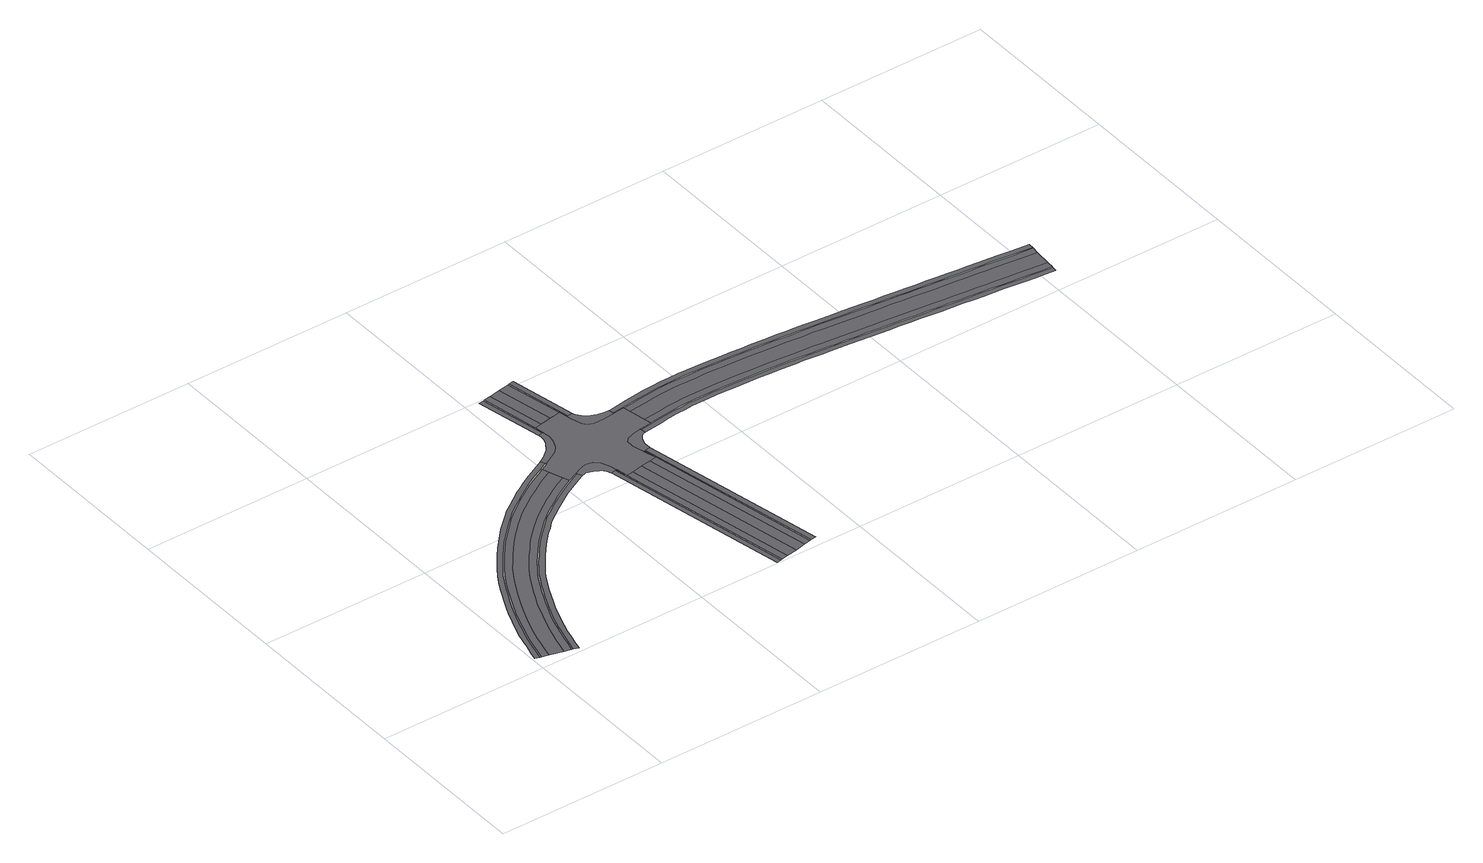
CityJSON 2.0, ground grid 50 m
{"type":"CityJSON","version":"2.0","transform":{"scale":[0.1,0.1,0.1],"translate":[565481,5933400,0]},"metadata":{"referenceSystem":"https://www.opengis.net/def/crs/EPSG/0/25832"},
"CityObjects":{
"road1":{"type":"Road","attributes":{"class":"transportation","function":"road","name":"Cremon","_createdBy":"webcityeditor","_createdAt":"2026-07-18T00:00:00.000Z","_source":"osm","_osmWayIds":["22649619"],"_osm2streetsLaneCount":5,"_highwayType":"residential","_osmTags":{"highway":"residential","name":"Cremon","layer":"0"},"_verticalProfile":{"placement":"surface","source":"osm_tags","elevationM":0,"osmLayer":0},"_updatedAt":"2026-09-07T06:32:32.722Z","_roadGeometryMode":"generated","_roadLayout":{"id":"hh-road-r00-c00-osm2streets-road-155","name":"Cremon","source":"osm","sourceOsmWayId":"22649619","vertical":{"placement":"surface","source":"osm_tags","elevationM":0,"osmLayer":0},"userVerified":false,"sections":[{"id":"hh-road-r00-c00-osm2streets-road-155-section-1","maxspeedKmh":30,"offsetM":0.56}]},"_junctionBaseSurfaces":[{"id":"hh-road-r00-c00-osm2streets-road-155-surface-0","roadId":"hh-road-r00-c00-osm2streets-road-155","sectionId":"hh-road-r00-c00-osm2streets-road-155-section-1","bandId":"osm2streets-sidewalk-802-0","surfaceIndex":0,"surfaceType":"TrafficArea","function":"sidewalk","vertical":{"placement":"surface","source":"osm_tags","elevationM":0,"osmLayer":0},"geometryMode":"generated","attributes":{"function":"sidewalk","transportationUsage":"sidewalk","widthMeters":1.5,"trafficDirection":"backward","surfaceMaterial":"asphalt","maxspeed":30,"source":"osm","roadName":"Cremon","sourceType":"Sidewalk","osm2streetsRoadId":"155","elevationRangeM":0}},{"id":"hh-road-r00-c00-osm2streets-road-155-surface-1","roadId":"hh-road-r00-c00-osm2streets-road-155","sectionId":"hh-road-r00-c00-osm2streets-road-155-section-1","bandId":"osm2streets-median-803-0","surfaceIndex":1,"surfaceType":"AuxiliaryTrafficArea","function":"median","vertical":{"placement":"surface","source":"osm_tags","elevationM":0,"osmLayer":0},"geometryMode":"generated","attributes":{"function":"median","transportationUsage":"median","widthMeters":0.4,"trafficDirection":"forward","surfaceMaterial":"asphalt","maxspeed":30,"source":"osm","roadName":"Cremon","sourceType":"Buffer(Curb)","osm2streetsRoadId":"155","elevationRangeM":0}},{"id":"hh-road-r00-c00-osm2streets-road-155-surface-2","roadId":"hh-road-r00-c00-osm2streets-road-155","sectionId":"hh-road-r00-c00-osm2streets-road-155-section-1","bandId":"observed-parking-left","surfaceIndex":2,"surfaceType":"TrafficArea","function":"parking_lane","vertical":{"placement":"surface","source":"osm_tags","elevationM":0,"osmLayer":0},"geometryMode":"generated","attributes":{"function":"parking_lane","transportationUsage":"parking","widthMeters":2.1,"trafficDirection":"none","surfaceMaterial":"asphalt","maxspeed":30,"source":"osm","roadName":"Cremon","osm2streetsRoadId":"155","elevationRangeM":0}},{"id":"hh-road-r00-c00-osm2streets-road-155-surface-3","roadId":"hh-road-r00-c00-osm2streets-road-155","sectionId":"hh-road-r00-c00-osm2streets-road-155-section-1","bandId":"osm2streets-car_lane-804-0","surfaceIndex":3,"surfaceType":"TrafficArea","function":"driving_lane","vertical":{"placement":"surface","source":"osm_tags","elevationM":0,"osmLayer":0},"geometryMode":"generated","attributes":{"function":"driving_lane","transportationUsage":"car_lane","widthMeters":4.1,"trafficDirection":"forward","surfaceMaterial":"asphalt","maxspeed":30,"source":"osm","roadName":"Cremon","sourceType":"Driving","osm2streetsRoadId":"155","elevationRangeM":0}},{"id":"hh-road-r00-c00-osm2streets-road-155-surface-4","roadId":"hh-road-r00-c00-osm2streets-road-155","sectionId":"hh-road-r00-c00-osm2streets-road-155-section-1","bandId":"observed-parking-right","surfaceIndex":4,"surfaceType":"TrafficArea","function":"parking_lane","vertical":{"placement":"surface","source":"osm_tags","elevationM":0,"osmLayer":0},"geometryMode":"generated","attributes":{"function":"parking_lane","transportationUsage":"parking","widthMeters":2.1,"trafficDirection":"none","surfaceMaterial":"asphalt","maxspeed":30,"source":"osm","roadName":"Cremon","osm2streetsRoadId":"155","elevationRangeM":0}},{"id":"hh-road-r00-c00-osm2streets-road-155-surface-5","roadId":"hh-road-r00-c00-osm2streets-road-155","sectionId":"hh-road-r00-c00-osm2streets-road-155-section-1","bandId":"osm2streets-median-805-0","surfaceIndex":5,"surfaceType":"AuxiliaryTrafficArea","function":"median","vertical":{"placement":"surface","source":"osm_tags","elevationM":0,"osmLayer":0},"geometryMode":"generated","attributes":{"function":"median","transportationUsage":"median","widthMeters":0.4,"trafficDirection":"forward","surfaceMaterial":"asphalt","maxspeed":30,"source":"osm","roadName":"Cremon","sourceType":"Buffer(Curb)","osm2streetsRoadId":"155","elevationRangeM":0}},{"id":"hh-road-r00-c00-osm2streets-road-155-surface-6","roadId":"hh-road-r00-c00-osm2streets-road-155","sectionId":"hh-road-r00-c00-osm2streets-road-155-section-1","bandId":"osm2streets-sidewalk-806-0","surfaceIndex":6,"surfaceType":"TrafficArea","function":"sidewalk","vertical":{"placement":"surface","source":"osm_tags","elevationM":0,"osmLayer":0},"geometryMode":"generated","attributes":{"function":"sidewalk","transportationUsage":"sidewalk","widthMeters":1.5,"trafficDirection":"forward","surfaceMaterial":"asphalt","maxspeed":30,"source":"osm","roadName":"Cremon","sourceType":"Sidewalk","osm2streetsRoadId":"155","elevationRangeM":0}}],"_referenceReview":{"method":"Visible kerb-to-kerb estimate at the traced mouth; parking allocation illustrative. Source lane count and direction retained; verify on site.","widthM":8.3,"parkingBandM":2.1,"offsetM":0.56}},"geometry":[{"type":"MultiSurface","lod":"2","boundaries":[[[0,1,2,3,4,5,6,7,8,9,10,11,12,13,14,15,16,17,18,19,20,21,22,23,24,25,26,27,28,29,30,31,32,33,34,35,36,37,38,39,40,41,42,43,44,45,46,47,48,49,50,51,52,53,54,55,56,57,58,59,60,61,62,63,64,65]],[[66,0,65,64,63,62,61,60,59,58,57,56,55,54,53,52,51,50,49,48,47,46,45,44,43,42,41,40,39,38,37,36,35,34,67,68,69,70,71,72,73,74,75,76,77,78,79,80,81,82,83,84,85,86,87,88,89,90,91,92,93,94,95,96,97]],[[98,66,97,96,95,94,93,92,91,90,89,88,87,86,85,84,83,82,81,80,79,78,77,76,75,74,73,72,71,70,69,68,99,100,101,102,103,104,105,106,107,108,109,110,111,112,113,114,115,116,117,118,119,120,121,122,123,124,125,126,127,128,129]],[[130,98,129,128,127,126,125,124,123,122,121,120,119,118,117,116,115,114,113,112,111,110,109,108,107,106,105,104,103,102,101,100,99,131,132,133,134,135,136,137,138,139,140,141,142,143,144,145,146,147,148,149,150,151,152,153,154,155,156,157,158,159,160,161]],[[162,130,161,160,159,158,157,156,155,154,153,152,151,150,149,148,147,146,145,144,143,142,141,140,139,138,137,136,135,134,133,132,131,163,164,165,166,167,168,169,170,171,172,173,174,175,176,177,178,179,180,181,182,183,184,185,186,187,188,189,190,191,192,193]],[[194,162,193,192,191,190,189,188,187,186,185,184,183,182,181,180,179,178,177,176,175,174,173,172,171,170,169,168,167,166,165,164,163,195,196,197,198,199,200,201,202,203,204,205,206,207,208,209,210,211,212,213,214,215,216,217,218,219,220,221,222,223,224,225,226,227]],[[228,194,227,226,225,224,223,222,221,220,219,218,217,216,215,214,213,212,211,210,209,208,207,206,205,204,203,202,201,200,199,198,197,196,229,230,231,232,233,234,235,236,237,238,239,240,241,242,243,244,245,246,247,248,249,250,251,252,253,254,255,256,257,258,259,260]]],"semantics":{"surfaces":[{"type":"TrafficArea","function":"sidewalk","usage":"sidewalk","transportationUsage":"sidewalk","widthMeters":1.5,"sourceType":"Sidewalk","trafficDirection":"backward","allowedModes":["pedestrian"],"surfaceMaterial":"asphalt","maxspeed":30,"verticalPlacement":"surface","roadElevation":0},{"type":"AuxiliaryTrafficArea","function":"median","usage":"median","transportationUsage":"median","widthMeters":0.4,"sourceType":"Buffer(Curb)","trafficDirection":"forward","surfaceMaterial":"asphalt","maxspeed":30,"verticalPlacement":"surface","roadElevation":0},{"type":"TrafficArea","function":"parking_lane","usage":"parking","transportationUsage":"parking","widthMeters":2.1,"trafficDirection":"none","allowedModes":["car"],"surfaceMaterial":"asphalt","maxspeed":30,"verticalPlacement":"surface","roadElevation":0},{"type":"TrafficArea","function":"driving_lane","usage":"car_lane","transportationUsage":"car_lane","widthMeters":4.1,"sourceType":"Driving","trafficDirection":"forward","allowedModes":["car"],"surfaceMaterial":"asphalt","maxspeed":30,"verticalPlacement":"surface","roadElevation":0},{"type":"TrafficArea","function":"sidewalk","usage":"sidewalk","transportationUsage":"sidewalk","widthMeters":1.5,"sourceType":"Sidewalk","trafficDirection":"forward","allowedModes":["pedestrian"],"surfaceMaterial":"asphalt","maxspeed":30,"verticalPlacement":"surface","roadElevation":0}],"values":[0,1,2,3,2,1,4]}}]},
"road2":{"type":"Road","attributes":{"class":"transportation","function":"road","name":"Mattentwiete","_createdBy":"webcityeditor","_createdAt":"2026-07-18T00:00:00.000Z","_source":"osm","_osmWayIds":["59802115"],"_osm2streetsLaneCount":6,"_highwayType":"residential","_osmTags":{"highway":"residential","name":"Mattentwiete","layer":"0"},"_verticalProfile":{"placement":"surface","source":"osm_tags","elevationM":0,"osmLayer":0},"_updatedAt":"2026-09-07T06:32:32.721Z","_roadGeometryMode":"generated","_roadLayout":{"id":"hh-road-r00-c00-osm2streets-road-588","name":"Mattentwiete","source":"osm","sourceOsmWayId":"59802115","vertical":{"placement":"surface","source":"osm_tags","elevationM":0,"osmLayer":0},"userVerified":false,"sections":[{"id":"hh-road-r00-c00-osm2streets-road-588-section-1","maxspeedKmh":50,"offsetM":1.63}]},"_junctionBaseSurfaces":[{"id":"hh-road-r00-c00-osm2streets-road-588-surface-0","roadId":"hh-road-r00-c00-osm2streets-road-588","sectionId":"hh-road-r00-c00-osm2streets-road-588-section-1","bandId":"osm2streets-sidewalk-2465-0","surfaceIndex":0,"surfaceType":"TrafficArea","function":"sidewalk","vertical":{"placement":"surface","source":"osm_tags","elevationM":0,"osmLayer":0},"geometryMode":"generated","attributes":{"function":"sidewalk","transportationUsage":"sidewalk","widthMeters":1.5,"trafficDirection":"backward","surfaceMaterial":"asphalt","maxspeed":50,"source":"osm","roadName":"Mattentwiete","sourceType":"Sidewalk","osm2streetsRoadId":"588","elevationRangeM":0}},{"id":"hh-road-r00-c00-osm2streets-road-588-surface-1","roadId":"hh-road-r00-c00-osm2streets-road-588","sectionId":"hh-road-r00-c00-osm2streets-road-588-section-1","bandId":"osm2streets-median-2466-0","surfaceIndex":1,"surfaceType":"AuxiliaryTrafficArea","function":"median","vertical":{"placement":"surface","source":"osm_tags","elevationM":0,"osmLayer":0},"geometryMode":"generated","attributes":{"function":"median","transportationUsage":"median","widthMeters":0.4,"trafficDirection":"backward","surfaceMaterial":"asphalt","maxspeed":50,"source":"osm","roadName":"Mattentwiete","sourceType":"Buffer(Curb)","osm2streetsRoadId":"588","elevationRangeM":0}},{"id":"hh-road-r00-c00-osm2streets-road-588-surface-2","roadId":"hh-road-r00-c00-osm2streets-road-588","sectionId":"hh-road-r00-c00-osm2streets-road-588-section-1","bandId":"observed-parking-left","surfaceIndex":2,"surfaceType":"TrafficArea","function":"parking_lane","vertical":{"placement":"surface","source":"osm_tags","elevationM":0,"osmLayer":0},"geometryMode":"generated","attributes":{"function":"parking_lane","transportationUsage":"parking","widthMeters":2.1,"trafficDirection":"none","surfaceMaterial":"asphalt","maxspeed":50,"source":"osm","roadName":"Mattentwiete","osm2streetsRoadId":"588","elevationRangeM":0}},{"id":"hh-road-r00-c00-osm2streets-road-588-surface-3","roadId":"hh-road-r00-c00-osm2streets-road-588","sectionId":"hh-road-r00-c00-osm2streets-road-588-section-1","bandId":"osm2streets-car_lane-2467-0","surfaceIndex":3,"surfaceType":"TrafficArea","function":"driving_lane","vertical":{"placement":"surface","source":"osm_tags","elevationM":0,"osmLayer":0},"geometryMode":"generated","attributes":{"function":"driving_lane","transportationUsage":"car_lane","widthMeters":3.22,"trafficDirection":"backward","surfaceMaterial":"asphalt","maxspeed":50,"source":"osm","roadName":"Mattentwiete","sourceType":"Driving","osm2streetsRoadId":"588","elevationRangeM":0}},{"id":"hh-road-r00-c00-osm2streets-road-588-surface-4","roadId":"hh-road-r00-c00-osm2streets-road-588","sectionId":"hh-road-r00-c00-osm2streets-road-588-section-1","bandId":"osm2streets-car_lane-2468-0","surfaceIndex":4,"surfaceType":"TrafficArea","function":"driving_lane","vertical":{"placement":"surface","source":"osm_tags","elevationM":0,"osmLayer":0},"geometryMode":"generated","attributes":{"function":"driving_lane","transportationUsage":"car_lane","widthMeters":3.22,"trafficDirection":"forward","surfaceMaterial":"asphalt","maxspeed":50,"source":"osm","roadName":"Mattentwiete","sourceType":"Driving","osm2streetsRoadId":"588","elevationRangeM":0}},{"id":"hh-road-r00-c00-osm2streets-road-588-surface-5","roadId":"hh-road-r00-c00-osm2streets-road-588","sectionId":"hh-road-r00-c00-osm2streets-road-588-section-1","bandId":"observed-parking-right","surfaceIndex":5,"surfaceType":"TrafficArea","function":"parking_lane","vertical":{"placement":"surface","source":"osm_tags","elevationM":0,"osmLayer":0},"geometryMode":"generated","attributes":{"function":"parking_lane","transportationUsage":"parking","widthMeters":2.1,"trafficDirection":"none","surfaceMaterial":"asphalt","maxspeed":50,"source":"osm","roadName":"Mattentwiete","osm2streetsRoadId":"588","elevationRangeM":0}},{"id":"hh-road-r00-c00-osm2streets-road-588-surface-6","roadId":"hh-road-r00-c00-osm2streets-road-588","sectionId":"hh-road-r00-c00-osm2streets-road-588-section-1","bandId":"osm2streets-median-2469-0","surfaceIndex":6,"surfaceType":"AuxiliaryTrafficArea","function":"median","vertical":{"placement":"surface","source":"osm_tags","elevationM":0,"osmLayer":0},"geometryMode":"generated","attributes":{"function":"median","transportationUsage":"median","widthMeters":0.4,"trafficDirection":"forward","surfaceMaterial":"asphalt","maxspeed":50,"source":"osm","roadName":"Mattentwiete","sourceType":"Buffer(Curb)","osm2streetsRoadId":"588","elevationRangeM":0}},{"id":"hh-road-r00-c00-osm2streets-road-588-surface-7","roadId":"hh-road-r00-c00-osm2streets-road-588","sectionId":"hh-road-r00-c00-osm2streets-road-588-section-1","bandId":"osm2streets-sidewalk-2470-0","surfaceIndex":7,"surfaceType":"TrafficArea","function":"sidewalk","vertical":{"placement":"surface","source":"osm_tags","elevationM":0,"osmLayer":0},"geometryMode":"generated","attributes":{"function":"sidewalk","transportationUsage":"sidewalk","widthMeters":1.5,"trafficDirection":"forward","surfaceMaterial":"asphalt","maxspeed":50,"source":"osm","roadName":"Mattentwiete","sourceType":"Sidewalk","osm2streetsRoadId":"588","elevationRangeM":0}}],"_referenceReview":{"method":"Visible kerb-to-kerb estimate at the traced mouth; parking allocation illustrative. Source lane count and direction retained; verify on site.","widthM":10.64,"parkingBandM":2.1,"offsetM":1.63}},"geometry":[{"type":"MultiSurface","lod":"2","boundaries":[[[261,262,263,264]],[[265,266,267,268,262,261]],[[269,270,268,267]],[[271,272,266,265]],[[273,274,270,269]],[[275,276,274,273]],[[277,278,279]],[[280,281,276,275]],[[282,283,281,280,278,277]],[[284,285,283,282]]],"semantics":{"surfaces":[{"type":"TrafficArea","function":"sidewalk","usage":"sidewalk","transportationUsage":"sidewalk","widthMeters":1.5,"sourceType":"Sidewalk","trafficDirection":"backward","allowedModes":["pedestrian"],"surfaceMaterial":"asphalt","maxspeed":50,"verticalPlacement":"surface","roadElevation":0},{"type":"AuxiliaryTrafficArea","function":"median","usage":"median","transportationUsage":"median","widthMeters":0.4,"sourceType":"Buffer(Curb)","trafficDirection":"backward","surfaceMaterial":"asphalt","maxspeed":50,"verticalPlacement":"surface","roadElevation":0},{"type":"TrafficArea","function":"parking_lane","usage":"parking","transportationUsage":"parking","widthMeters":2.1,"trafficDirection":"none","allowedModes":["car"],"surfaceMaterial":"asphalt","maxspeed":50,"verticalPlacement":"surface","roadElevation":0},{"type":"TrafficArea","function":"driving_lane","usage":"car_lane","transportationUsage":"car_lane","widthMeters":3.22,"sourceType":"Driving","trafficDirection":"backward","allowedModes":["car"],"surfaceMaterial":"asphalt","maxspeed":50,"verticalPlacement":"surface","roadElevation":0},{"type":"TrafficArea","function":"driving_lane","usage":"car_lane","transportationUsage":"car_lane","widthMeters":3.22,"sourceType":"Driving","trafficDirection":"forward","allowedModes":["car"],"surfaceMaterial":"asphalt","maxspeed":50,"verticalPlacement":"surface","roadElevation":0},{"type":"AuxiliaryTrafficArea","function":"median","usage":"median","transportationUsage":"median","widthMeters":0.4,"sourceType":"Buffer(Curb)","trafficDirection":"forward","surfaceMaterial":"asphalt","maxspeed":50,"verticalPlacement":"surface","roadElevation":0},{"type":"TrafficArea","function":"sidewalk","usage":"sidewalk","transportationUsage":"sidewalk","widthMeters":1.5,"sourceType":"Sidewalk","trafficDirection":"forward","allowedModes":["pedestrian"],"surfaceMaterial":"asphalt","maxspeed":50,"verticalPlacement":"surface","roadElevation":0}],"values":[0,1,2,2,3,4,2,2,5,6]}}]},
"road3":{"type":"Road","attributes":{"name":"Mattentwiete / Katharinenstraße","_createdBy":"webcityeditor","_createdAt":"2026-07-18T00:00:00.000Z","_connectedOsm2streetsRoadIds":["175","202","588","155"],"_osmNodeIds":["25075678"],"_intersectionControl":"Signed","_verticalProfile":{"placement":"surface","source":"osm_tags","elevationM":0,"osmLayer":0},"_roadGeometryMode":"generated","_connectedCityRoadIds":["hh-road-r00-c00-osm2streets-road-155","hh-road-r00-c00-osm2streets-road-175","hh-road-r00-c00-osm2streets-road-202","hh-road-r00-c00-osm2streets-road-588"],"_cityRoadEndpoints":{"hh-road-r00-c00-osm2streets-road-155":"start","hh-road-r00-c00-osm2streets-road-175":"end","hh-road-r00-c00-osm2streets-road-202":"start","hh-road-r00-c00-osm2streets-road-588":"start"},"_junctionCurveFactor":0.333,"_junctionSurfaceMode":"generated","_junctionFootprint":{"polygon":[[9.99,53.55],[9.99,53.55],[9.99,53.55],[9.99,53.55],[9.99,53.55],[9.99,53.55],[9.99,53.55],[9.99,53.55],[9.99,53.55],[9.99,53.55],[9.99,53.55],[9.99,53.55],[9.99,53.55],[9.99,53.55],[9.99,53.55],[9.99,53.55],[9.99,53.55],[9.99,53.55],[9.99,53.55],[9.99,53.55],[9.99,53.55],[9.99,53.55],[9.99,53.55],[9.99,53.55],[9.99,53.55],[9.99,53.55],[9.99,53.55],[9.99,53.55]],"source":"drawn","reference":"Esri World Imagery · visually traced 2026-09-07; imagery capture date unknown"},"_updatedAt":"2026-09-07T06:32:32.747Z"},"geometry":[{"type":"MultiSurface","lod":"2","boundaries":[[[286,287,288,289,290,291,292,293,294,295,296,297,298,272,267,280,299,300,301,302,303,68,163,304,305,306,307,308]],[[229,195,304,305,306,307,308,309,310,311,312,313,314,315,316,317,318,319,320,321]],[[67,33,322,323,324,325,326,327,328,329,330,331,332,333,279,299,300,301,302,303]],[[334,288,289,290,291,292,335,336,337,338,339,340,341,342,343,344,345,346,347,348]],[[298,271,264,349,350,351,352,353,354,355,356,357,358,359,360,361,295,296,297]]],"semantics":{"surfaces":[{"type":"TrafficArea","function":"intersection","transportationUsage":"intersection","surfaceMaterial":"asphalt","source":"osm2streets","sourceType":"Driving","connectedRoadIds":["175","202","588","155"],"osmNodeIds":["25075678"],"allowedModes":["car","bus"]},{"type":"TrafficArea","function":"intersection","transportationUsage":"intersection","surfaceMaterial":"paving_stones","sourceType":"Sidewalk","allowedModes":["pedestrian"]}],"values":[0,1,1,1,1]}}]},
"road4":{"type":"Road","attributes":{"class":"transportation","function":"road","name":"Holzbrücke","_createdBy":"webcityeditor","_createdAt":"2026-07-18T00:00:00.000Z","_source":"osm","_osmWayIds":["22653470"],"_osm2streetsLaneCount":6,"_highwayType":"residential","_osmTags":{"highway":"residential","name":"HolzbrÃ¼cke","layer":"0"},"_verticalProfile":{"placement":"surface","source":"osm_tags","elevationM":0,"osmLayer":0},"_updatedAt":"2026-09-07T06:32:32.707Z","_roadGeometryMode":"generated","_roadLayout":{"id":"hh-road-r00-c00-osm2streets-road-175","name":"Holzbrücke","source":"osm","sourceOsmWayId":"22653470","vertical":{"placement":"surface","source":"osm_tags","elevationM":0,"osmLayer":0},"userVerified":false,"sections":[{"id":"hh-road-r00-c00-osm2streets-road-175-section-1","maxspeedKmh":50,"offsetM":0.18}]},"_junctionBaseSurfaces":[{"id":"hh-road-r00-c00-osm2streets-road-175-surface-0","roadId":"hh-road-r00-c00-osm2streets-road-175","sectionId":"hh-road-r00-c00-osm2streets-road-175-section-1","bandId":"osm2streets-sidewalk-899-0","surfaceIndex":0,"surfaceType":"TrafficArea","function":"sidewalk","vertical":{"placement":"surface","source":"osm_tags","elevationM":0,"osmLayer":0},"geometryMode":"generated","attributes":{"function":"sidewalk","transportationUsage":"sidewalk","widthMeters":1.5,"trafficDirection":"backward","surfaceMaterial":"asphalt","maxspeed":50,"source":"osm","roadName":"Holzbrücke","sourceType":"Sidewalk","osm2streetsRoadId":"175","elevationRangeM":0}},{"id":"hh-road-r00-c00-osm2streets-road-175-surface-1","roadId":"hh-road-r00-c00-osm2streets-road-175","sectionId":"hh-road-r00-c00-osm2streets-road-175-section-1","bandId":"osm2streets-median-900-0","surfaceIndex":1,"surfaceType":"AuxiliaryTrafficArea","function":"median","vertical":{"placement":"surface","source":"osm_tags","elevationM":0,"osmLayer":0},"geometryMode":"generated","attributes":{"function":"median","transportationUsage":"median","widthMeters":0.4,"trafficDirection":"backward","surfaceMaterial":"asphalt","maxspeed":50,"source":"osm","roadName":"Holzbrücke","sourceType":"Buffer(Curb)","osm2streetsRoadId":"175","elevationRangeM":0}},{"id":"hh-road-r00-c00-osm2streets-road-175-surface-2","roadId":"hh-road-r00-c00-osm2streets-road-175","sectionId":"hh-road-r00-c00-osm2streets-road-175-section-1","bandId":"osm2streets-car_lane-901-0","surfaceIndex":2,"surfaceType":"TrafficArea","function":"driving_lane","vertical":{"placement":"surface","source":"osm_tags","elevationM":0,"osmLayer":0},"geometryMode":"generated","attributes":{"function":"driving_lane","transportationUsage":"car_lane","widthMeters":3.35,"trafficDirection":"backward","surfaceMaterial":"asphalt","maxspeed":50,"source":"osm","roadName":"Holzbrücke","sourceType":"Driving","osm2streetsRoadId":"175","elevationRangeM":0}},{"id":"hh-road-r00-c00-osm2streets-road-175-surface-3","roadId":"hh-road-r00-c00-osm2streets-road-175","sectionId":"hh-road-r00-c00-osm2streets-road-175-section-1","bandId":"osm2streets-car_lane-902-0","surfaceIndex":3,"surfaceType":"TrafficArea","function":"driving_lane","vertical":{"placement":"surface","source":"osm_tags","elevationM":0,"osmLayer":0},"geometryMode":"generated","attributes":{"function":"driving_lane","transportationUsage":"car_lane","widthMeters":3.35,"trafficDirection":"forward","surfaceMaterial":"asphalt","maxspeed":50,"source":"osm","roadName":"Holzbrücke","sourceType":"Driving","osm2streetsRoadId":"175","elevationRangeM":0}},{"id":"hh-road-r00-c00-osm2streets-road-175-surface-4","roadId":"hh-road-r00-c00-osm2streets-road-175","sectionId":"hh-road-r00-c00-osm2streets-road-175-section-1","bandId":"observed-parking-right","surfaceIndex":4,"surfaceType":"TrafficArea","function":"parking_lane","vertical":{"placement":"surface","source":"osm_tags","elevationM":0,"osmLayer":0},"geometryMode":"generated","attributes":{"function":"parking_lane","transportationUsage":"parking","widthMeters":2.1,"trafficDirection":"none","surfaceMaterial":"asphalt","maxspeed":50,"source":"osm","roadName":"Holzbrücke","osm2streetsRoadId":"175","elevationRangeM":0}},{"id":"hh-road-r00-c00-osm2streets-road-175-surface-5","roadId":"hh-road-r00-c00-osm2streets-road-175","sectionId":"hh-road-r00-c00-osm2streets-road-175-section-1","bandId":"osm2streets-median-903-0","surfaceIndex":5,"surfaceType":"AuxiliaryTrafficArea","function":"median","vertical":{"placement":"surface","source":"osm_tags","elevationM":0,"osmLayer":0},"geometryMode":"generated","attributes":{"function":"median","transportationUsage":"median","widthMeters":0.4,"trafficDirection":"forward","surfaceMaterial":"asphalt","maxspeed":50,"source":"osm","roadName":"Holzbrücke","sourceType":"Buffer(Curb)","osm2streetsRoadId":"175","elevationRangeM":0}},{"id":"hh-road-r00-c00-osm2streets-road-175-surface-6","roadId":"hh-road-r00-c00-osm2streets-road-175","sectionId":"hh-road-r00-c00-osm2streets-road-175-section-1","bandId":"osm2streets-sidewalk-904-0","surfaceIndex":6,"surfaceType":"TrafficArea","function":"sidewalk","vertical":{"placement":"surface","source":"osm_tags","elevationM":0,"osmLayer":0},"geometryMode":"generated","attributes":{"function":"sidewalk","transportationUsage":"sidewalk","widthMeters":1.5,"trafficDirection":"forward","surfaceMaterial":"asphalt","maxspeed":50,"source":"osm","roadName":"Holzbrücke","sourceType":"Sidewalk","osm2streetsRoadId":"175","elevationRangeM":0}}],"_referenceReview":{"method":"Visible kerb-to-kerb estimate at the traced mouth; parking allocation illustrative. Source lane count and direction retained; verify on site.","widthM":8.8,"parkingBandM":2.1,"offsetM":0.18}},"geometry":[{"type":"MultiSurface","lod":"2","boundaries":[[[362,363,348,364]],[[365,287,366,334,363,362]],[[367,368,287,365]],[[369,370,368,367]],[[371,286,370,369]],[[372,373,309,286,371]],[[374,310,373,372]]],"semantics":{"surfaces":[{"type":"TrafficArea","function":"sidewalk","usage":"sidewalk","transportationUsage":"sidewalk","widthMeters":1.5,"sourceType":"Sidewalk","trafficDirection":"backward","allowedModes":["pedestrian"],"surfaceMaterial":"asphalt","maxspeed":50,"verticalPlacement":"surface","roadElevation":0},{"type":"AuxiliaryTrafficArea","function":"median","usage":"median","transportationUsage":"median","widthMeters":0.4,"sourceType":"Buffer(Curb)","trafficDirection":"backward","surfaceMaterial":"asphalt","maxspeed":50,"verticalPlacement":"surface","roadElevation":0},{"type":"TrafficArea","function":"driving_lane","usage":"car_lane","transportationUsage":"car_lane","widthMeters":3.35,"sourceType":"Driving","trafficDirection":"backward","allowedModes":["car"],"surfaceMaterial":"asphalt","maxspeed":50,"verticalPlacement":"surface","roadElevation":0},{"type":"TrafficArea","function":"driving_lane","usage":"car_lane","transportationUsage":"car_lane","widthMeters":3.35,"sourceType":"Driving","trafficDirection":"forward","allowedModes":["car"],"surfaceMaterial":"asphalt","maxspeed":50,"verticalPlacement":"surface","roadElevation":0},{"type":"TrafficArea","function":"parking_lane","usage":"parking","transportationUsage":"parking","widthMeters":2.1,"trafficDirection":"none","allowedModes":["car"],"surfaceMaterial":"asphalt","maxspeed":50,"verticalPlacement":"surface","roadElevation":0},{"type":"AuxiliaryTrafficArea","function":"median","usage":"median","transportationUsage":"median","widthMeters":0.4,"sourceType":"Buffer(Curb)","trafficDirection":"forward","surfaceMaterial":"asphalt","maxspeed":50,"verticalPlacement":"surface","roadElevation":0},{"type":"TrafficArea","function":"sidewalk","usage":"sidewalk","transportationUsage":"sidewalk","widthMeters":1.5,"sourceType":"Sidewalk","trafficDirection":"forward","allowedModes":["pedestrian"],"surfaceMaterial":"asphalt","maxspeed":50,"verticalPlacement":"surface","roadElevation":0}],"values":[0,1,2,3,4,5,6]}}]},
"road5":{"type":"Road","attributes":{"class":"transportation","function":"road","name":"Katharinenstraße","_createdBy":"webcityeditor","_createdAt":"2026-07-18T00:00:00.000Z","_source":"osm","_osmWayIds":["22700420"],"_osm2streetsLaneCount":5,"_highwayType":"residential","_osmTags":{"highway":"residential","name":"KatharinenstraÃŸe","layer":"0"},"_verticalProfile":{"placement":"surface","source":"osm_tags","elevationM":0,"osmLayer":0},"_updatedAt":"2026-09-07T06:32:32.708Z","_roadGeometryMode":"generated","_roadLayout":{"id":"hh-road-r00-c00-osm2streets-road-202","name":"Katharinenstraße","source":"osm","sourceOsmWayId":"22700420","vertical":{"placement":"surface","source":"osm_tags","elevationM":0,"osmLayer":0},"userVerified":false,"sections":[{"id":"hh-road-r00-c00-osm2streets-road-202-section-1","maxspeedKmh":30,"offsetM":-0.65}]},"_junctionBaseSurfaces":[{"id":"hh-road-r00-c00-osm2streets-road-202-surface-0","roadId":"hh-road-r00-c00-osm2streets-road-202","sectionId":"hh-road-r00-c00-osm2streets-road-202-section-1","bandId":"osm2streets-sidewalk-1050-0","surfaceIndex":0,"surfaceType":"TrafficArea","function":"sidewalk","vertical":{"placement":"surface","source":"osm_tags","elevationM":0,"osmLayer":0},"geometryMode":"generated","attributes":{"function":"sidewalk","transportationUsage":"sidewalk","widthMeters":1.5,"trafficDirection":"backward","surfaceMaterial":"asphalt","maxspeed":30,"source":"osm","roadName":"Katharinenstraße","sourceType":"Sidewalk","osm2streetsRoadId":"202","elevationRangeM":0}},{"id":"hh-road-r00-c00-osm2streets-road-202-surface-1","roadId":"hh-road-r00-c00-osm2streets-road-202","sectionId":"hh-road-r00-c00-osm2streets-road-202-section-1","bandId":"osm2streets-median-1051-0","surfaceIndex":1,"surfaceType":"AuxiliaryTrafficArea","function":"median","vertical":{"placement":"surface","source":"osm_tags","elevationM":0,"osmLayer":0},"geometryMode":"generated","attributes":{"function":"median","transportationUsage":"median","widthMeters":0.4,"trafficDirection":"forward","surfaceMaterial":"asphalt","maxspeed":30,"source":"osm","roadName":"Katharinenstraße","sourceType":"Buffer(Curb)","osm2streetsRoadId":"202","elevationRangeM":0}},{"id":"hh-road-r00-c00-osm2streets-road-202-surface-2","roadId":"hh-road-r00-c00-osm2streets-road-202","sectionId":"hh-road-r00-c00-osm2streets-road-202-section-1","bandId":"observed-parking-left","surfaceIndex":2,"surfaceType":"TrafficArea","function":"parking_lane","vertical":{"placement":"surface","source":"osm_tags","elevationM":0,"osmLayer":0},"geometryMode":"generated","attributes":{"function":"parking_lane","transportationUsage":"parking","widthMeters":2.1,"trafficDirection":"none","surfaceMaterial":"asphalt","maxspeed":30,"source":"osm","roadName":"Katharinenstraße","osm2streetsRoadId":"202","elevationRangeM":0}},{"id":"hh-road-r00-c00-osm2streets-road-202-surface-3","roadId":"hh-road-r00-c00-osm2streets-road-202","sectionId":"hh-road-r00-c00-osm2streets-road-202-section-1","bandId":"osm2streets-car_lane-1052-0","surfaceIndex":3,"surfaceType":"TrafficArea","function":"driving_lane","vertical":{"placement":"surface","source":"osm_tags","elevationM":0,"osmLayer":0},"geometryMode":"generated","attributes":{"function":"driving_lane","transportationUsage":"car_lane","widthMeters":4.97,"trafficDirection":"forward","surfaceMaterial":"asphalt","maxspeed":30,"source":"osm","roadName":"Katharinenstraße","sourceType":"Driving","osm2streetsRoadId":"202","elevationRangeM":0}},{"id":"hh-road-r00-c00-osm2streets-road-202-surface-4","roadId":"hh-road-r00-c00-osm2streets-road-202","sectionId":"hh-road-r00-c00-osm2streets-road-202-section-1","bandId":"observed-parking-right","surfaceIndex":4,"surfaceType":"TrafficArea","function":"parking_lane","vertical":{"placement":"surface","source":"osm_tags","elevationM":0,"osmLayer":0},"geometryMode":"generated","attributes":{"function":"parking_lane","transportationUsage":"parking","widthMeters":2.1,"trafficDirection":"none","surfaceMaterial":"asphalt","maxspeed":30,"source":"osm","roadName":"Katharinenstraße","osm2streetsRoadId":"202","elevationRangeM":0}},{"id":"hh-road-r00-c00-osm2streets-road-202-surface-5","roadId":"hh-road-r00-c00-osm2streets-road-202","sectionId":"hh-road-r00-c00-osm2streets-road-202-section-1","bandId":"osm2streets-median-1053-0","surfaceIndex":5,"surfaceType":"AuxiliaryTrafficArea","function":"median","vertical":{"placement":"surface","source":"osm_tags","elevationM":0,"osmLayer":0},"geometryMode":"generated","attributes":{"function":"median","transportationUsage":"median","widthMeters":0.4,"trafficDirection":"forward","surfaceMaterial":"asphalt","maxspeed":30,"source":"osm","roadName":"Katharinenstraße","sourceType":"Buffer(Curb)","osm2streetsRoadId":"202","elevationRangeM":0}},{"id":"hh-road-r00-c00-osm2streets-road-202-surface-6","roadId":"hh-road-r00-c00-osm2streets-road-202","sectionId":"hh-road-r00-c00-osm2streets-road-202-section-1","bandId":"osm2streets-sidewalk-1054-0","surfaceIndex":6,"surfaceType":"TrafficArea","function":"sidewalk","vertical":{"placement":"surface","source":"osm_tags","elevationM":0,"osmLayer":0},"geometryMode":"generated","attributes":{"function":"sidewalk","transportationUsage":"sidewalk","widthMeters":1.5,"trafficDirection":"forward","surfaceMaterial":"asphalt","maxspeed":30,"source":"osm","roadName":"Katharinenstraße","sourceType":"Sidewalk","osm2streetsRoadId":"202","elevationRangeM":0}}],"_referenceReview":{"method":"Visible kerb-to-kerb estimate at the traced mouth; parking allocation illustrative. Source lane count and direction retained; verify on site.","widthM":9.17,"parkingBandM":2.1,"offsetM":-0.65}},"geometry":[{"type":"MultiSurface","lod":"2","boundaries":[[[375,376,377,378,379,380,381,382,383,384,385,386,387,388,389,390,391,392,393,394,395,396,397,398,399,400,401,402,403,404,405,406,407,408,409,410,411,412,413,414,415,416,417,418,419,420,421,422,423,424,425,426,427,428,429,430,431,432,433,434,435,436,437,438,439,440,441,442,443,444,445,446,447,448,449,450,451,452,453,454,455,456,457,458,459,460,461,462,463,464,465,466]],[[376,335,293,467,468,469,470,471,472,473,474,475,476,477,478,479,480,481,482,483,484,485,486,487,488,489,490,491,492,493,494,495,496,497,498,499,500,501,502,503,504,505,506,507,508,509,421,420,419,418,417,416,415,414,413,412,411,410,409,408,407,406,405,404,403,402,401,400,399,398,397,396,395,394,393,392,391,390,389,388,387,386,385,384,383,382,381,380,379,378,377]],[[293,510,511,512,513,514,515,516,517,518,519,520,521,522,523,524,525,526,527,528,529,530,531,532,533,534,535,536,537,538,539,540,541,542,543,544,545,546,547,548,549,550,551,552,553,509,508,507,506,505,504,503,502,501,500,499,498,497,496,495,494,493,492,491,490,489,488,487,486,485,484,483,482,481,480,479,478,477,476,475,474,473,472,471,470,469,468,467]],[[510,554,555,556,557,558,559,560,561,562,563,564,565,566,567,568,569,570,571,572,573,574,575,576,577,578,579,580,581,582,583,584,585,586,587,588,589,590,591,592,593,594,595,596,597,553,552,551,550,549,548,547,546,545,544,543,542,541,540,539,538,537,536,535,534,533,532,531,530,529,528,527,526,525,524,523,522,521,520,519,518,517,516,515,514,513,512,511]],[[554,598,599,600,601,602,603,604,605,606,607,608,609,610,611,612,613,614,615,616,617,618,619,620,621,622,623,624,625,626,627,628,629,630,631,632,633,634,635,636,637,638,639,640,641,597,596,595,594,593,592,591,590,589,588,587,586,585,584,583,582,581,580,579,578,577,576,575,574,573,572,571,570,569,568,567,566,565,564,563,562,561,560,559,558,557,556,555]],[[361,642,643,644,645,646,647,648,649,650,651,652,653,654,655,656,657,658,659,660,661,662,663,664,665,666,667,668,669,670,671,672,673,674,675,676,677,678,679,680,681,682,683,684,685,686,687,641,640,639,638,637,636,635,634,633,632,631,630,629,628,627,626,625,624,623,622,621,620,619,618,617,616,615,614,613,612,611,610,609,608,607,606,605,604,603,602,601,600,599,598,294]],[[642,688,689,690,691,692,693,694,695,696,697,698,699,700,701,702,703,704,705,706,707,708,709,710,711,712,713,714,715,716,717,718,719,720,721,722,723,724,725,726,727,728,729,730,731,732,733,687,686,685,684,683,682,681,680,679,678,677,676,675,674,673,672,671,670,669,668,667,666,665,664,663,662,661,660,659,658,657,656,655,654,653,652,651,650,649,648,647,646,645,644,643]]],"semantics":{"surfaces":[{"type":"TrafficArea","function":"sidewalk","usage":"sidewalk","transportationUsage":"sidewalk","widthMeters":1.5,"sourceType":"Sidewalk","trafficDirection":"backward","allowedModes":["pedestrian"],"surfaceMaterial":"asphalt","maxspeed":30,"verticalPlacement":"surface","roadElevation":0},{"type":"AuxiliaryTrafficArea","function":"median","usage":"median","transportationUsage":"median","widthMeters":0.4,"sourceType":"Buffer(Curb)","trafficDirection":"forward","surfaceMaterial":"asphalt","maxspeed":30,"verticalPlacement":"surface","roadElevation":0},{"type":"TrafficArea","function":"parking_lane","usage":"parking","transportationUsage":"parking","widthMeters":2.1,"trafficDirection":"none","allowedModes":["car"],"surfaceMaterial":"asphalt","maxspeed":30,"verticalPlacement":"surface","roadElevation":0},{"type":"TrafficArea","function":"driving_lane","usage":"car_lane","transportationUsage":"car_lane","widthMeters":4.97,"sourceType":"Driving","trafficDirection":"forward","allowedModes":["car"],"surfaceMaterial":"asphalt","maxspeed":30,"verticalPlacement":"surface","roadElevation":0},{"type":"TrafficArea","function":"sidewalk","usage":"sidewalk","transportationUsage":"sidewalk","widthMeters":1.5,"sourceType":"Sidewalk","trafficDirection":"forward","allowedModes":["pedestrian"],"surfaceMaterial":"asphalt","maxspeed":30,"verticalPlacement":"surface","roadElevation":0}],"values":[0,1,2,3,2,1,4]}}]}
},
"vertices":[
[110,18,0],[125,14,0],[131,40,0],[138,65,0],[144,89,0],[151,112,0],[159,136,0],[169,161,0],[179,187,0],[190,211,0],[200,232,0],[210,254,0],[222,276,0],[233,297,0],[244,316,0],[257,335,0],[272,355,0],[288,376,0],[305,396,0],[320,414,0],[335,430,0],[351,447,0],[368,462,0],[384,478,0],[400,491,0],[417,503,0],[435,516,0],[454,529,0],[474,542,0],[492,553,0],[515,565,0],[538,578,0],[561,589,0],[568,592,0],[561,606,0],[554,602,0],[531,591,0],[508,579,0],[485,566,0],[466,554,0],[446,542,0],[427,529,0],[408,516,0],[390,503,0],[374,489,0],[357,473,0],[341,457,0],[324,441,0],[309,424,0],[293,406,0],[277,385,0],[260,365,0],[245,344,0],[231,324,0],[220,304,0],[208,283,0],[197,261,0],[186,239,0],[176,217,0],[165,192,0],[155,167,0],[145,141,0],[136,116,0],[130,93,0],[123,69,0],[117,44,0],[106,19,0],[560,609,0],[529,594,0],[506,582,0],[483,570,0],[464,558,0],[444,545,0],[424,532,0],[405,519,0],[388,506,0],[372,492,0],[355,476,0],[338,460,0],[322,444,0],[306,427,0],[290,408,0],[273,388,0],[257,367,0],[242,346,0],[228,326,0],[216,306,0],[205,285,0],[193,263,0],[183,241,0],[172,219,0],[162,194,0],[151,168,0],[141,142,0],[133,118,0],[126,94,0],[119,70,0],[113,45,0],[86,24,0],[522,614,0],[520,613,0],[496,601,0],[472,588,0],[453,575,0],[433,563,0],[413,549,0],[393,536,0],[375,522,0],[358,507,0],[340,491,0],[323,475,0],[306,458,0],[290,441,0],[274,421,0],[257,401,0],[241,380,0],[225,358,0],[210,337,0],[198,316,0],[186,294,0],[175,272,0],[164,250,0],[153,228,0],[142,202,0],[132,176,0],[122,150,0],[113,124,0],[106,100,0],[99,75,0],[93,50,0],[46,35,0],[508,653,0],[501,650,0],[476,637,0],[452,623,0],[431,610,0],[410,597,0],[390,583,0],[369,569,0],[349,554,0],[330,538,0],[312,521,0],[294,504,0],[277,487,0],[260,469,0],[242,448,0],[225,426,0],[208,404,0],[191,382,0],[176,359,0],[162,336,0],[150,314,0],[138,291,0],[127,268,0],[116,245,0],[104,218,0],[93,191,0],[83,164,0],[74,137,0],[66,111,0],[59,85,0],[53,60,0],[26,40,0],[501,673,0],[492,668,0],[466,655,0],[441,641,0],[420,628,0],[399,615,0],[378,601,0],[357,586,0],[336,571,0],[316,554,0],[298,537,0],[280,519,0],[262,501,0],[244,483,0],[226,461,0],[208,439,0],[191,417,0],[174,394,0],[158,371,0],[144,347,0],[131,323,0],[119,300,0],[108,277,0],[97,253,0],[85,226,0],[74,198,0],[64,171,0],[54,143,0],[46,116,0],[39,90,0],[33,65,0],[22,41,0],[524,686,0],[523,688,0],[514,684,0],[490,672,0],[464,659,0],[439,645,0],[418,631,0],[397,618,0],[376,604,0],[355,590,0],[333,574,0],[314,557,0],[295,540,0],[277,522,0],[259,504,0],[241,485,0],[223,463,0],[205,442,0],[188,419,0],[171,397,0],[154,373,0],[140,349,0],[128,325,0],[116,302,0],[104,279,0],[93,255,0],[81,227,0],[70,200,0],[60,172,0],[50,144,0],[42,117,0],[35,91,0],[29,66,0],[8,45,0],[516,702,0],[508,698,0],[483,685,0],[457,672,0],[431,658,0],[410,644,0],[388,631,0],[367,616,0],[346,602,0],[324,586,0],[304,568,0],[285,550,0],[266,533,0],[248,515,0],[230,495,0],[211,473,0],[193,451,0],[176,428,0],[159,405,0],[142,381,0],[127,356,0],[114,332,0],[102,309,0],[91,285,0],[79,261,0],[67,233,0],[56,205,0],[46,178,0],[36,149,0],[28,121,0],[21,95,0],[14,70,0],
[759,582,0],[869,29,0],[884,31,0],[774,585,0],[756,581,0],[763,544,0],[763,543,0],[865,28,0],[742,539,0],[844,24,0],[752,580,0],[755,568,0],[711,534,0],[813,17,0],[679,528,0],[781,11,0],[651,560,0],[657,531,0],[652,560,0],[658,525,0],[761,7,0],[647,559,0],[757,6,0],[633,557,0],[742,3,0],
[593,825,0],[680,840,0],[687,804,0],[696,770,0],[706,757,0],[723,751,0],[755,751,0],[821,758,0],[838,667,0],[782,660,0],[755,651,0],[744,640,0],[743,618,0],[648,580,0],[637,606,0],[621,621,0],[601,626,0],[577,618,0],[544,697,0],[571,713,0],[586,730,0],[596,751,0],[600,775,0],[597,797,0],[580,794,0],[581,785,0],[580,775,0],[578,766,0],[574,757,0],[569,749,0],[564,740,0],[557,732,0],[549,725,0],[541,718,0],[533,712,0],[525,707,0],[574,594,0],[580,595,0],[587,594,0],[593,593,0],[600,590,0],[607,587,0],[613,583,0],[619,579,0],[623,574,0],[628,568,0],[631,562,0],[632,557,0],[685,815,0],[788,755,0],[786,773,0],[778,772,0],[770,772,0],[761,774,0],[752,776,0],[744,779,0],[736,782,0],[728,787,0],[721,792,0],[715,798,0],[710,804,0],[706,811,0],[704,818,0],[774,590,0],[774,596,0],[774,603,0],[775,609,0],[777,615,0],[779,621,0],[782,627,0],[785,632,0],[789,636,0],[793,639,0],[798,642,0],[803,643,0],[801,662,0],
[650,1013,0],[689,815,0],[665,1016,0],[646,1012,0],[681,834,0],[613,1006,0],[647,835,0],[580,999,0],[614,829,0],[560,995,0],[556,995,0],[595,797,0],[541,992,0],
[786,772,0],[788,757,0],[789,758,0],[817,761,0],[846,765,0],[875,769,0],[904,772,0],[933,775,0],[964,777,0],[992,777,0],[1018,777,0],[1045,776,0],[1071,776,0],[1097,775,0],[1124,773,0],[1151,772,0],[1180,770,0],[1209,768,0],[1241,766,0],[1266,764,0],[1291,762,0],[1316,760,0],[1342,757,0],[1369,755,0],[1396,752,0],[1424,750,0],[1452,747,0],[1481,744,0],[1510,741,0],[1540,738,0],[1569,735,0],[1600,732,0],[1630,729,0],[1660,726,0],[1691,722,0],[1722,719,0],[1753,716,0],[1784,713,0],[1815,709,0],[1845,706,0],[1876,703,0],[1907,700,0],[1937,697,0],[1967,693,0],[1997,690,0],[2027,687,0],[2056,684,0],[2057,699,0],[2028,702,0],[1999,705,0],[1969,708,0],[1939,711,0],[1908,715,0],[1878,718,0],[1847,721,0],[1816,724,0],[1785,728,0],[1754,731,0],[1724,734,0],[1693,737,0],[1662,741,0],[1631,744,0],[1601,747,0],[1571,750,0],[1541,753,0],[1512,756,0],[1482,759,0],[1454,762,0],[1425,765,0],[1398,767,0],[1370,770,0],[1343,772,0],[1317,775,0],[1292,777,0],[1267,779,0],[1242,781,0],[1210,783,0],[1181,785,0],[1152,787,0],[1124,788,0],[1098,790,0],[1071,791,0],[1045,791,0],[1019,792,0],[992,792,0],[963,792,0],[932,790,0],[902,787,0],[873,784,0],[844,780,0],[816,776,0],[787,772,0],[847,761,0],[875,765,0],[904,768,0],[934,771,0],[964,773,0],[992,773,0],[1018,773,0],[1045,772,0],[1071,772,0],[1097,771,0],[1123,769,0],[1151,768,0],[1179,766,0],[1209,764,0],[1241,762,0],[1265,760,0],[1290,758,0],[1316,756,0],[1342,753,0],[1368,751,0],[1396,748,0],[1423,746,0],[1452,743,0],[1481,740,0],[1510,737,0],[1539,734,0],[1569,731,0],[1599,728,0],[1630,725,0],[1660,722,0],[1691,718,0],[1722,715,0],[1752,712,0],[1783,709,0],[1814,705,0],[1845,702,0],[1876,699,0],[1906,696,0],[1937,693,0],[1967,689,0],[1997,686,0],[2026,683,0],[2055,680,0],[825,737,0],[849,740,0],[878,744,0],[906,747,0],[935,750,0],[965,752,0],[992,752,0],[1018,752,0],[1044,751,0],[1070,751,0],[1096,750,0],[1122,748,0],[1150,747,0],[1178,745,0],[1208,743,0],[1240,741,0],[1264,739,0],[1288,737,0],[1314,735,0],[1340,733,0],[1366,730,0],[1394,728,0],[1421,725,0],[1450,722,0],[1478,719,0],[1508,716,0],[1537,713,0],[1567,710,0],[1597,707,0],[1627,704,0],[1658,701,0],[1689,698,0],[1719,694,0],[1750,691,0],[1781,688,0],[1812,685,0],[1843,681,0],[1874,678,0],[1904,675,0],[1935,672,0],[1965,669,0],[1995,665,0],[2024,662,0],[2053,660,0],[834,688,0],[855,691,0],[884,694,0],[912,698,0],[939,700,0],[967,702,0],[992,702,0],[1018,702,0],[1043,702,0],[1068,701,0],[1094,700,0],[1120,699,0],[1147,697,0],[1175,695,0],[1205,694,0],[1236,692,0],[1260,690,0],[1284,688,0],[1309,685,0],[1335,683,0],[1362,681,0],[1389,678,0],[1417,675,0],[1445,673,0],[1474,670,0],[1503,667,0],[1532,664,0],[1562,661,0],[1592,658,0],[1622,655,0],[1653,651,0],[1683,648,0],[1714,645,0],[1745,642,0],[1776,638,0],[1807,635,0],[1838,632,0],[1868,629,0],[1899,625,0],[1929,622,0],[1960,619,0],[1989,616,0],[2019,613,0],[2048,610,0],[838,668,0],[858,670,0],[886,674,0],[914,677,0],[941,679,0],[968,681,0],[992,681,0],[1017,681,0],[1042,681,0],[1067,680,0],[1093,679,0],[1119,678,0],[1146,676,0],[1174,674,0],[1203,673,0],[1235,671,0],[1258,669,0],[1282,667,0],[1307,664,0],[1333,662,0],[1360,660,0],[1387,657,0],[1415,654,0],[1443,652,0],[1471,649,0],[1500,646,0],[1530,643,0],[1560,640,0],[1590,637,0],[1620,634,0],[1651,630,0],[1681,627,0],[1712,624,0],[1743,621,0],[1774,617,0],[1805,614,0],[1835,611,0],[1866,608,0],[1897,605,0],[1927,601,0],[1957,598,0],[1987,595,0],[2017,592,0],[2046,589,0],[801,659,0],[802,659,0],[831,663,0],[859,666,0],[886,670,0],[914,673,0],[942,675,0],[968,677,0],[992,677,0],[1017,677,0],[1042,677,0],[1067,676,0],[1092,675,0],[1118,674,0],[1145,672,0],[1174,670,0],[1203,669,0],[1234,667,0],[1257,665,0],[1282,663,0],[1307,660,0],[1333,658,0],[1359,656,0],[1387,653,0],[1414,650,0],[1442,648,0],[1471,645,0],[1500,642,0],[1529,639,0],[1559,636,0],[1589,633,0],[1620,630,0],[1650,626,0],[1681,623,0],[1712,620,0],[1742,617,0],[1773,613,0],[1804,610,0],[1835,607,0],[1866,604,0],[1896,601,0],[1927,597,0],[1957,594,0],[1987,591,0],[2017,588,0],[2046,585,0],[803,644,0],[805,644,0],[833,648,0],[861,651,0],[888,655,0],[916,658,0],[943,660,0],[968,662,0],[992,662,0],[1017,662,0],[1042,662,0],[1067,661,0],[1092,660,0],[1118,659,0],[1144,657,0],[1173,656,0],[1202,654,0],[1233,652,0],[1256,650,0],[1281,648,0],[1306,646,0],[1332,643,0],[1358,641,0],[1385,638,0],[1413,636,0],[1441,633,0],[1470,630,0],[1499,627,0],[1528,624,0],[1558,621,0],[1588,618,0],[1618,615,0],[1649,612,0],[1679,608,0],[1710,605,0],[1741,602,0],[1772,599,0],[1803,595,0],[1833,592,0],[1864,589,0],[1895,586,0],[1925,582,0],[1955,579,0],[1985,576,0],[2015,573,0],[2044,570,0]
]}
